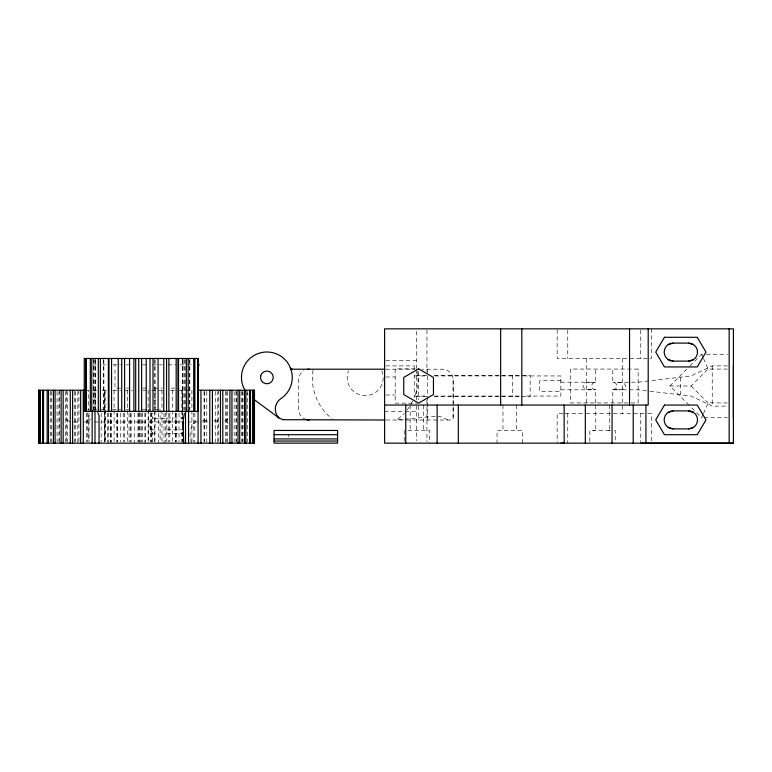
<?xml version="1.0" encoding="UTF-8"?>
<svg xmlns="http://www.w3.org/2000/svg" width="772" height="772" viewBox="0 0 772 772"><rect width="100%" height="100%" fill="white"/><g stroke="black" fill="none" stroke-linecap="round" stroke-linejoin="round"><path stroke-width="0.58" stroke-dasharray="3.86 2.9" d="M151.563 420.441L152.402 417.999L152.402 413.242M385.952 419.997L451.031 420.007A2.113 2.113 0 0 0 453.154 417.884L453.145 379.776A10.586 10.586 0 0 0 442.559 369.199L422.091 369.199M595.733 402.936L595.733 389.706C590.368 390.063 590.368 381.937 595.733 382.294L595.733 369.064M612.785 402.936L612.785 389.706C618.15 390.063 618.15 381.937 612.785 382.294L612.785 369.064M313.007 370.261L312.274 377.672A52.921 52.921 0 0 0 327.772 415.085L332.047 418.598M703.031 414.574L701.652 417.748L689.946 406.053M703.485 413.522L708.078 402.936L727.369 402.936M152.402 441.96L152.19 432.397L150 429.734L150 421.917L151.563 420.431M689.116 405.223L669.893 386L689.116 366.777M689.946 365.947L701.652 354.252L705.174 354.252M669.893 386L691.152 386L708.078 369.064L727.369 369.064M90.517 418.887L85.769 421.628M228.107 418.887L223.359 421.628M150.55 421.531L150 421.917L154.516 421.917M727.523 365.889L712.228 365.889L691.065 375.945L649.908 380.779M648.731 380.924L638.145 382.188L612.785 382.294M435.437 416.156L396.625 419.997L402.617 415.085A52.921 52.921 0 0 0 404.21 413.425M595.733 382.294C591.545 382.507 584.52 380.943 582.821 386C584.52 391.057 591.545 389.493 595.733 389.706M612.785 389.706C616.973 389.493 623.998 391.057 625.696 386C624.654 381.802 619.067 382.468 615.738 382.188M706.351 354.252L727.523 354.252M385.778 360.601L416.349 360.601M93.615 364.838L95.902 364.838M102.541 364.838L105.629 364.838M112.963 364.838L120.635 364.838M126.27 364.838L130.767 364.838M142.386 364.838L148.292 364.838M152.75 364.838L162.313 364.838M167.968 364.838L175.939 364.838M180.108 364.838L183.958 364.838M187.451 364.838L192.325 364.838M385.788 365.889L414.236 365.889L414.236 369.277M415.085 368.852L395.187 368.852L395.187 403.148L417.43 403.148M385.653 369.199L414.94 369.199M416.349 375.414L427.157 375.414M434.134 375.414L530.152 375.414L530.152 396.586L434.134 396.586M414.236 375.945L427.456 375.945M434.665 375.945L500.758 375.945M501.964 375.945L522.393 375.945M523.59 375.945L560.848 375.945L560.848 396.055L523.59 396.055M385.778 377.006L395.187 377.006M560.848 380.712L539.676 380.712L539.676 391.288L560.848 391.288M560.848 382.188L592.78 382.188M120.635 388.113L114.999 388.113L114.999 364.838M126.27 388.113L130.767 388.113M142.453 388.113L148.813 388.113M154.13 388.113L162.313 388.113M171.326 388.113L174.704 388.113M560.848 389.812L592.78 389.812M615.738 389.812L638.145 389.812L648.731 391.076M86.387 390.236L88.761 390.236L88.761 441.951M93.296 390.236L96.577 390.236M101.875 390.236L107.549 390.236M112.915 390.236L120.847 390.236M124.302 390.236L132.369 390.236M142.704 390.236L148.909 390.236M151.823 390.236L162.265 390.236M170.699 390.236L175.505 390.236M178.998 390.236L192.392 390.236M385.778 394.994L395.187 394.994M414.236 396.055L427.456 396.055M434.665 396.055L500.758 396.055M501.964 396.055L522.393 396.055M416.349 396.586L427.157 396.586M649.908 391.221L691.065 396.055L712.228 406.111L727.523 406.111M87.632 409.285L88.712 409.285M93.18 409.285L98.256 409.285M100.978 409.285L107.308 409.285M112.374 409.285L117.865 409.285M118.791 409.285L120.75 409.285M126.203 409.285L132.572 409.285M142.096 409.285L149.72 409.285M155.278 409.285L157.922 409.285M159.553 409.285L160.094 409.285L160.094 441.98M384.601 411.399L416.349 411.399M562.923 413.522L557.162 413.522L557.162 443.157M565.094 413.522L585.716 413.522M586.237 413.522L646.685 413.522M647.776 413.522L651.356 413.522L651.356 443.157M703.996 417.748L727.523 417.748M152.402 417.999L154.516 417.999M166.8 417.999L183.726 417.999M154.516 418.617L166.8 418.617M202.544 420.547L207.929 420.547M213.796 420.547L219.171 420.547M166.8 421.917L183.06 421.917M73.89 421.985L78.107 421.985M84.244 421.985L90.527 421.985M94.657 421.985L181.825 421.985M187.992 421.985L198.423 421.985M202.553 421.985L208.836 421.985M214.973 421.985L219.19 421.985M154.516 429.734L150 429.734L152.19 432.407M166.8 429.734L183.06 429.734M593.552 430.448L594.643 430.448M608.712 430.448L610.42 430.448M407.954 430.448L429.628 430.448L429.628 443.147M609.591 430.448L589.837 430.448L589.837 443.147M614.271 430.448L615.236 430.448L615.236 443.147M152.402 433.642L154.516 433.642M166.8 433.642L183.726 433.642M437.888 416.204L441.883 417.092L447.856 419.997M207.311 421.628L202.563 418.887M69.721 421.628L64.973 418.887M691.152 386L708.078 402.936M701.652 354.252L703.031 357.426M703.485 358.478L708.078 369.064M417.488 371.313L418.115 377.672A52.921 52.921 0 0 1 414.091 397.918M712.228 365.889L712.228 406.111M680.479 377.537L680.479 394.463M651.356 328.843L651.356 358.478L557.162 358.478L557.162 328.843M640.75 330.03L640.75 358.478M640.75 413.522L640.75 441.97M622.251 358.478L622.251 413.522M609.311 405.049L609.311 430.448M595.762 405.049L595.762 430.448M586.266 358.478L586.266 403.949M567.767 330.03L567.767 358.478M567.767 413.522L567.767 443.157M522.432 443.147L522.432 430.448L497.033 430.448L497.033 443.147M516.507 405.049L516.507 430.448M512.598 375.414L512.598 396.586M502.958 405.049L502.958 430.448M453.154 379.785L453.154 417.884M427.485 369.199L427.485 419.997M426.935 330.04L426.935 371.834M426.935 400.166L426.935 441.96M423.703 405.049L423.703 430.448M418.492 371.564L418.492 399.915M418.492 405.831L418.492 419.997M416.349 331.236L416.349 368.582M416.349 369.72L416.349 400.002M416.349 405.705L416.349 440.764M414.236 374.825L414.236 397.175M410.154 405.049L410.154 430.448M404.229 430.448L404.229 443.147M288.361 434.684L288.361 436.798M247.281 391.433L247.281 441.951M243.006 391.433L243.006 441.951M242.572 391.433L242.572 441.951M241.491 391.433L241.491 441.951M236.309 391.433L236.309 441.951M236.01 391.433L236.01 443.147M234.138 391.433L234.138 441.951M227.557 391.433L227.557 443.147M226.717 391.433L226.717 441.951M225.347 391.433L225.347 441.951M218.63 390.236L218.63 441.951M217.762 391.433L217.762 443.147M215.263 391.433L215.263 441.951M206.799 391.433L206.799 443.147M204.319 391.433L204.319 441.951M204.059 391.433L204.059 441.951M194.853 413.088L194.853 443.147M193.54 413.088L193.54 441.951M191.9 390.236L191.9 443.147M189.873 359.684L189.825 410.193M189.372 359.684L189.372 410.193M185.193 359.684L185.193 410.193M184.74 359.684L184.74 410.193M183.012 359.684L183.012 410.193M182.829 359.684L182.829 410.193M182.481 359.684L182.366 419.099M182.366 432.33L182.366 441.951M182.308 359.684L182.308 410.193M182.115 390.236L182.115 419.099M182.115 432.33L182.115 441.951M181.989 390.236L181.989 419.099M181.989 432.33L181.989 441.951M178.998 413.088L178.998 441.951M176.112 413.088L176.112 441.951M175.968 413.088L175.968 441.951M175.505 413.088L175.505 441.951M172.339 390.236L172.339 441.951M169.869 413.088L169.83 441.951M168.788 413.088L168.788 441.951M166.8 411.399L166.8 441.98M165.565 413.088L165.565 441.951M164.002 413.242L164.002 443.147M161.966 390.236L161.966 441.951M158.723 413.088L158.723 443.147M155.153 359.684L155.153 410.193M155.095 390.236L154.998 441.98M154.67 359.684L154.67 410.193M154.516 411.399L154.516 441.98M151.823 413.088L151.823 441.951M151.138 412.788L151.138 441.98M150.415 412.788L150.415 441.98M148.234 409.285L148.234 441.98M148.176 390.236L148.176 441.951M145.281 412.788L145.281 441.98M144.904 413.088L144.904 443.147M142.318 412.788L142.318 441.98M141.257 413.088L141.257 441.951M140.099 412.788L140.099 443.147M139.346 412.788L139.346 441.98M138.256 412.788L138.256 441.98M137.985 413.088L137.985 441.951M134.367 413.088L134.367 443.147M131.115 413.088L131.115 441.951M130.391 413.338L130.391 441.96M129.078 413.242L129.078 441.951M127.515 390.236L127.515 441.951M124.302 413.088L124.302 441.951M123.221 413.088L123.25 441.951M120.75 413.088L120.75 441.951M117.576 413.088L117.576 441.951M117.112 413.088L117.112 441.951M116.968 413.088L116.968 441.951M114.082 390.236L114.082 443.147M111.091 413.088L111.091 441.951M110.975 413.088L110.975 443.147M110.724 413.088L110.724 441.951M108.447 412.788L108.447 443.147M107.549 413.088L107.549 441.951M105.233 390.236L105.233 441.951M105.06 409.285L105.06 441.98M103.863 359.684L103.988 410.193M103.351 359.684L103.226 410.193M101.18 413.088L101.18 441.951M95.66 359.684L95.66 410.193M95.332 359.684L95.332 410.193M94.995 390.236L94.995 410.675M94.068 359.684L94.039 410.675M93.904 358.478L93.904 410.193M93.692 359.684L93.615 410.202M89.031 413.088L89.031 441.951M87.265 412.788L87.265 441.98M86.281 413.088L86.281 441.951M78.947 390.236L78.947 441.951M77.818 391.433L77.818 443.147M75.318 391.433L75.318 441.951M74.45 391.433L74.45 441.951M67.733 391.433L67.733 443.147M66.363 390.236L66.363 441.951M65.533 391.433L65.533 441.951M59.618 390.236L59.618 441.951M58.942 391.433L58.942 443.147M57.07 391.433L57.07 441.951M51.599 391.433L51.599 441.951M50.508 391.433L50.508 441.951M306.474 419.64A10.586 10.586 0 0 1 298.629 409.421L298.629 379.785A10.586 10.586 0 0 1 303.917 370.618M248.227 394.656A25.399 25.399 0 0 1 246.924 393.131M412.663 401.073A52.921 52.921 0 0 1 410.434 405.126M409.199 407.066A52.921 52.921 0 0 1 407.182 409.884M383.192 377.672A17.997 17.997 0 0 1 361.682 395.312A17.997 17.997 0 0 1 348.568 370.782M381.822 370.782A17.997 17.997 0 0 1 383.153 376.495M191.697 443.147A20.747 20.747 0 0 1 196.194 420.547M225.53 420.547A20.747 20.747 0 0 1 228.107 423.693M638.145 369.064L570.373 369.064L570.373 402.936L638.145 402.936L638.145 369.064M104.519 441.951L104.519 390.236L104.481 441.951"/><path stroke-width="1.16" d="M183.726 443.147L183.06 421.917L184.296 413.512M585.321 443.147L585.321 405.049M629.547 405.049L629.547 328.843M645.932 443.157L645.932 405.049M648.2 328.843L648.2 405.049L384.601 405.049M729.164 443.157L729.164 328.843M733.4 443.157L733.4 328.843L384.601 328.843L384.601 443.157L733.4 443.157L640.75 443.157M668.176 344.63L673.174 343.115L688.518 343.115L693.517 344.63M693.517 359.598L688.518 361.113L673.174 361.113L668.176 359.598M693.517 427.37L688.518 428.885L673.165 428.885L668.166 427.37M668.166 412.412L673.165 410.887L688.518 410.887L693.517 412.412M198.443 364.838L199.456 364.838M292.279 369.199L290.803 369.199L290.34 367.684A25.399 25.399 0 0 0 255.339 354.773A25.399 25.399 0 0 0 245.216 390.68M384.755 369.199L290.793 369.199L290.34 367.684L291.787 372.451A25.399 25.399 0 0 1 280.989 398.526A12.719 12.719 0 0 0 278.837 417.884L283.083 419.727M84.872 390.236L38.6 390.236L38.6 443.147L254.48 443.147L254.48 390.236L198.028 390.236L198.086 443.147M564.149 405.049L564.149 443.147M84.244 411.399L198.327 411.399L198.327 358.478L84.244 358.478L84.283 411.399M384.958 420.007L283.083 419.717M274.079 434.684L337.576 434.684M274.079 438.921L337.576 438.921M274.079 441.034L337.576 441.034M560.742 443.157L563.502 443.157M633.204 443.147L633.233 405.049M254.692 399.964L278.837 417.884A12.728 12.728 0 0 1 277.669 416.465M97.812 412.644L99.057 415.635L99.057 443.147M733.4 365.889L733.4 417.748M612.061 405.049L612.061 443.147M521.814 328.843L521.814 405.049M500.642 328.843L500.642 405.049M458.307 405.049L458.307 443.147M437.145 405.049L437.145 443.147M405.763 405.049L405.763 443.147M254.374 390.236L254.374 443.147M253.361 390.236L253.361 443.147M252.84 390.236L252.84 443.147M250.495 390.236L250.495 443.147M249.559 390.236L249.559 443.147M245.911 390.236L245.911 443.147M244.579 390.236L244.579 443.147M239.696 390.236L239.696 443.147M237.998 390.236L237.998 443.147M231.957 390.236L231.957 443.147M229.911 390.236L229.911 443.147M222.809 390.236L222.809 443.147M220.464 390.236L220.464 443.147M212.416 390.236L212.416 443.147M209.791 390.236L209.791 443.147M200.942 390.236L200.942 443.147M198.201 358.478L198.201 411.399M197.796 358.478L197.796 411.399M194.872 358.478L194.872 411.399M193.714 358.478L193.714 411.399M188.571 410.675L188.571 443.147M188.175 358.478L188.175 411.399M186.351 358.478L186.351 411.399M185.531 411.881L185.531 443.147M183.06 421.917L183.06 429.734M178.535 358.478L178.535 411.399M177.965 358.478L177.965 411.399M176.17 358.478L176.17 411.399M168.885 358.478L168.885 411.399M166.559 358.478L166.559 411.399M163.789 358.478L163.789 411.399M158.086 358.478L158.086 411.399M153.01 358.478L153.01 411.399M150.009 358.478L150.009 411.399M146.226 358.478L146.226 411.399M141.633 358.478L141.633 411.399M138.728 358.478L138.728 411.399M135.689 358.478L135.689 411.399M133.884 358.478L133.884 411.399M129.561 358.478L129.561 411.399M124.61 358.478L124.61 411.399M121.725 358.478L121.725 411.399M118.232 358.478L118.232 411.399M111.554 358.478L111.554 411.399M108.997 358.478L108.997 411.399M108.36 358.478L108.36 411.399M100.37 358.478L100.37 411.399M98.305 358.478L98.305 411.399M94.995 410.675L94.995 443.147M92.148 410.675L92.148 443.147M91.762 358.478L91.762 411.399M90.324 358.478L90.324 411.399M86.271 358.478L86.271 411.399M85.547 358.478L85.547 411.399M83.289 390.236L83.289 443.147M80.664 390.236L80.664 443.147M72.626 390.236L72.626 443.147M70.271 390.236L70.271 443.147M63.169 390.236L63.169 443.147M61.123 390.236L61.123 443.147M55.082 390.236L55.082 443.147M53.384 390.236L53.384 443.147M48.501 390.236L48.501 443.147M47.169 390.236L47.169 443.147M43.522 390.236L43.522 443.147M42.595 390.236L42.595 443.147M40.241 390.236L40.241 443.147M39.719 390.236L39.719 443.147M38.938 390.236L38.938 443.147M38.706 390.236L38.706 443.147M309.205 420.007A10.586 10.586 0 0 1 306.474 419.64M307.372 369.363A10.586 10.586 0 0 1 309.205 369.199M688.518 410.887A8.994 8.994 0 0 1 697.512 419.891A8.994 8.994 0 0 1 688.518 428.885M673.165 428.885A8.994 8.994 0 0 1 664.171 419.891A8.994 8.994 0 0 1 673.165 410.887M688.518 343.115A8.994 8.994 0 0 1 697.512 352.109A8.994 8.994 0 0 1 688.518 361.113M673.174 361.113A8.994 8.994 0 0 1 664.181 352.109A8.994 8.994 0 0 1 673.174 343.115M260.647 376.167L260.647 378.647A6.35 6.35 0 0 0 273.105 378.647L273.105 376.167A6.35 6.35 0 0 0 260.647 376.167M664.441 337.296L655.708 352.109L664.441 366.932L697.251 366.932L705.984 352.109L697.251 337.296L664.441 337.296M664.441 405.068L655.708 419.891L664.441 434.704L697.251 434.704L705.984 419.891L697.251 405.068L664.441 405.068M418.598 368.852L403.746 377.431L403.746 394.569L418.598 403.148L433.449 394.569L433.449 377.431L418.598 368.852M337.576 430.448L274.079 430.448L274.079 443.147L337.576 443.147L337.576 430.448"/></g></svg>
